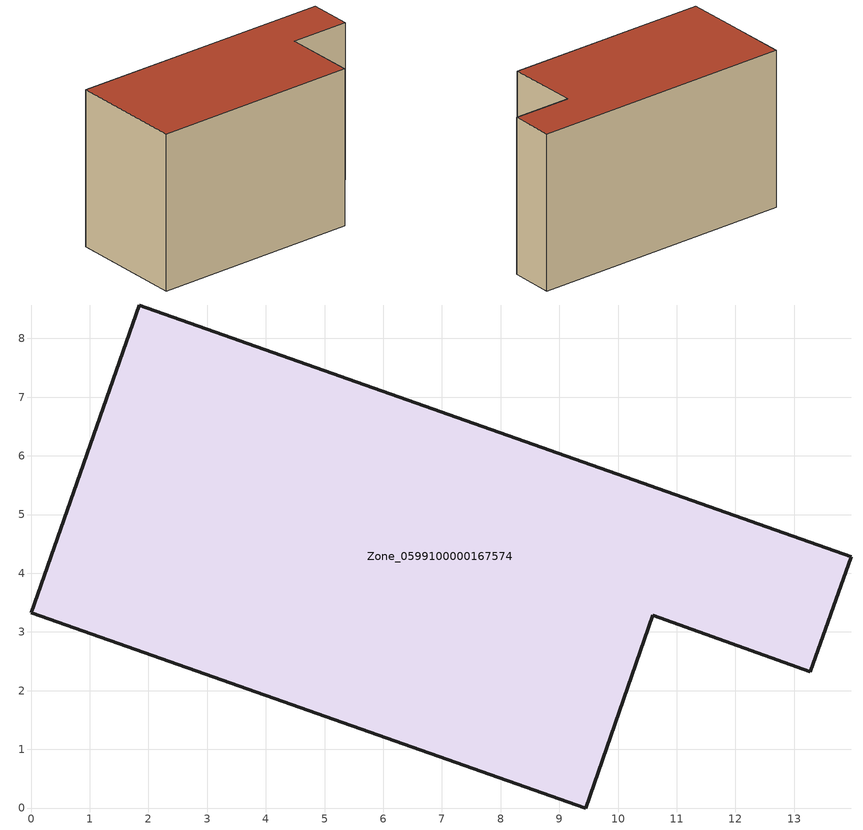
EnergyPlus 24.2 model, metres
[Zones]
Zone_0599100000167574
 floor ground (C_G): 1.84,8.57 13.98,4.28 13.28,2.32 10.59,3.28 9.45,0 0,3.33 z0.55
 wall outside (C_F): 13.98,4.28 1.84,8.57 0,3.33 9.45,0 10.59,3.28 13.28,2.32 13.98,4.28 z0.55:8.21
 roof outside (C_R): 1.84,8.57 0,3.33 9.45,0 10.59,3.28 13.28,2.32 13.98,4.28 z8.21
[BUILDING]
Pand.0599100000167574: North Axis=0; Terrain=City; Loads Convergence Tolerance Value=0.04; Temperature Convergence Tolerance Value=0.4; Solar Distribution=FullExterior; Maximum Number of Warmup Days=25; Minimum Number of Warmup Days=1
[Site:Location]
Rotterdam.The.Hague.AP_ZH_NLD Design_Conditions: Latitude=51.96; Longitude=4.45; Time Zone=1; Elevation=-4.5
[SITE:GROUNDTEMPERATURE:BUILDINGSURFACE]
18, 18, 18, 18, 18, 18, 18, 18, 18, 18, 18, 18
[MATERIAL] Thermal Absorptance=0.9; Solar Absorptance=0.7; Visible Absorptance=0.7
Name | Roughness | Thickness | Conductivity | Density | Specific Heat
G.TC.1975-1991 | MediumSmooth | 0.15 | 0.288461 | 540 | 1210
F.TC.1975-1991 | Rough | 0.3 | 0.230769 | 1920 | 840
R.TC.1975-1991 | MediumRough | 0.2 | 0.153846 | 1500 | 1000
[CONSTRUCTION]
C_G: G.TC.1975-1991
C_F: F.TC.1975-1991
C_R: R.TC.1975-1991
[ZONE]
Zone_0599100000167574: Type=1; Multiplier=1; Ceiling Height=Autocalculate; Volume=Autocalculate; Floor Area=autocalculate; Part of Total Floor Area=Yes
[ZONEINFILTRATION:DESIGNFLOWRATE]
Infil_Zone_0599100000167574: Zone or ZoneList or Space or SpaceList=Zone_0599100000167574; Schedule=AlwaysOn; Design Flow Rate Calculation Method=Flow/Area; Flow Rate per Floor Area=0.003; Constant Term Coefficient=1; Temperature Term Coefficient=0; Velocity Term Coefficient=0; Velocity Squared Term Coefficient=0
[HVACTEMPLATE:ZONE:IDEALLOADSAIRSYSTEM]
Zone_0599100000167574: Maximum Heating Supply Air Temperature=50; Minimum Cooling Supply Air Temperature=13; Maximum Heating Supply Air Humidity Ratio=0.0156; Minimum Cooling Supply Air Humidity Ratio=0.0077; Heating Limit=NoLimit; Cooling Limit=NoLimit; Dehumidification Control Type=ConstantSensibleHeatRatio; Cooling Sensible Heat Ratio=0.7; Dehumidification Setpoint=60; Humidification Control Type=None; Humidification Setpoint=30; Outdoor Air Method=None; Outdoor Air Flow Rate per Person=0.00944; Outdoor Air Flow Rate per Zone Floor Area=0; Outdoor Air Flow Rate per Zone=0; Demand Controlled Ventilation Type=None; Outdoor Air Economizer Type=NoEconomizer; Heat Recovery Type=None; Sensible Heat Recovery Effectiveness=0.7; Latent Heat Recovery Effectiveness=0.65
[ZONECONTROL:THERMOSTAT]
ThermostatControl_Zone_0599100000167574: Zone or ZoneList=Zone_0599100000167574; Control Type Schedule=DualSetpointControlType; Control 1=Thermostat_Zone_0599100000167574; Temperature Difference Between Cutout And Setpoint=0
[THERMOSTATSETPOINT:DUALSETPOINT]
Thermostat_Zone_0599100000167574: Heating Setpoint Temperature Schedule=HeatingSetpoint_Zone_0599100000167574; Cooling Setpoint Temperature Schedule=CoolingSetpoint_Zone_0599100000167574
[SCHEDULE:COMPACT]
HeatingSetpoint_Zone_0599100000167574: Through: 12/31, For: AllDays, Until: 24:00, 21
CoolingSetpoint_Zone_0599100000167574: Through: 12/31, For: AllDays, Until: 24:00, 24
DualSetpointControlType: Through: 12/31, For: AllDays, Until: 24:00, 4
AlwaysOn: Through: 12/31, For: AllDays, Until: 24:00, 1
